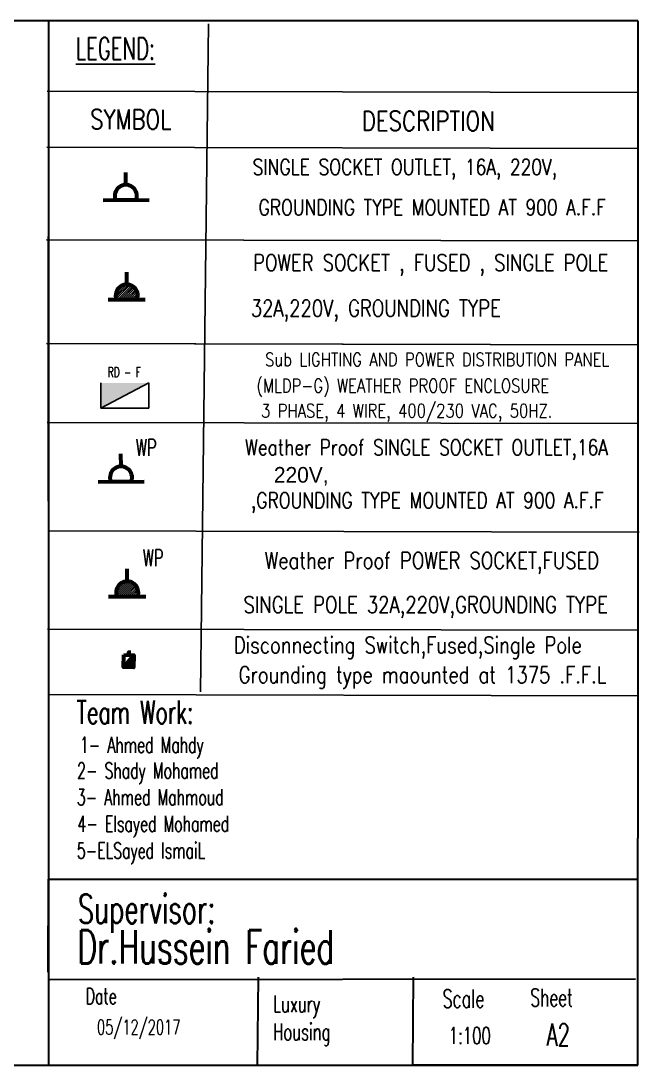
# Model space of a CAD drawing. Header units: millimetres. Extents: x -210 to 391, y -770 to -263.
# Drawn here: x 91 to 391, y -770 to -263 of the extents above; entities that cross this region are included whole.
import ezdxf
from ezdxf.enums import TextEntityAlignment as Align

# ---------------------------------------------------------------- set-up
doc = ezdxf.new("R2010")
doc.units = ezdxf.units.MM
doc.header["$MEASUREMENT"] = 0
for name, color, linetype, lineweight in [('frame', 5, 'Continuous', 30), ('sockets', 1, 'Continuous', 60), ('Wiring1', 6, 'Continuous', 60)]:
    doc.layers.add(name, color=color, linetype=linetype, lineweight=lineweight)
for name, color, linetype in [('Layer1', 8, 'Continuous'), ('TEXT', 3, 'Continuous'), ('v.p', 7, 'Continuous'), ('veportes', 5, 'Continuous')]:
    doc.layers.add(name, color=color, linetype=linetype)
doc.styles.add('ROMDIM', font='romans.shx', dxfattribs={"width": 0.65})

# ---------------------------------------------------------------- blocks, each defined once
blk = doc.blocks.new('E-S03')
at = {"lineweight": 60}
blk.add_line((-412, 177), (418, 180), dxfattribs=at)
at = {"layer": 'sockets', "color": 4, "linetype": 'Continuous'}
blk.add_line((0, 453), (0, 678), dxfattribs=at)
at = {"layer": 'sockets', "color": 0, "linetype": 'Continuous'}
blk.add_line((-187, 183), (187, 183), dxfattribs=at)
blk.add_arc((0, 253), 200, 339.5371, 200.4629, dxfattribs=at)
blk = doc.blocks.new('S-WE-P')
at = {"layer": 'veportes', "linetype": 'Continuous'}
h = blk.add_hatch(dxfattribs=at)
h.set_pattern_fill('ANSI31', color=1, scale=125, style=0)
h.set_pattern_definition([(45, (27672.245, -14081.706), (-11.04854346, 11.04854346), [])])
edge = h.paths.add_edge_path()
edge.add_arc((560467, 115151), 123, 339.5371, 560.4629)
edge.add_line((560353, 115108), (560582, 115108))
at = {"lineweight": 60}
blk.add_line((560253, 115106), (560668, 115108), dxfattribs=at)
at = {"layer": 'sockets', "color": 4, "linetype": 'Continuous'}
blk.add_line((560461, 115274), (560461, 115413), dxfattribs=at)
at = {"layer": 'sockets', "color": 0, "linetype": 'Continuous'}
blk.add_line((560345, 115107), (560577, 115107), dxfattribs=at)
blk.add_ellipse((560461, 115150), major_axis=(0, 124), ratio=1, start_param=4.355134, end_param=8.211016, dxfattribs=at)
blk = doc.blocks.new('disconnecting switch')
at = {"layer": 'sockets'}
h = blk.add_hatch(color=256, dxfattribs=at)
h.dxf.hatch_style = 1
h.paths.add_polyline_path([(31.415, 12.166), (31.134, 11.81), (31.415, 11.81)])
blk.add_line((31.415, 12.166), (31.134, 11.81), dxfattribs=at)
blk.add_lwpolyline([(31.134, 12.166), (31.415, 12.166), (31.415, 11.81), (31.134, 11.81)], close=True, dxfattribs=at)
blk.add_lwpolyline([(31.275, 12.166), (31.275, 12.246), (31.332, 12.246)], dxfattribs=at)

msp = doc.modelspace()

# ---------------------------------------------------------------- hatches: boundary and pattern name
at = {"lineweight": 0}
msp.add_hatch(color=13, dxfattribs=at).paths.add_polyline_path([(152.84, -438.83), (129.56, -438.85), (129.56, -451.11)])

# ---------------------------------------------------------------- linework, layer by layer
at = {"color": 2}
for p, q in [((104.08, -525.2), (104.18, -615.47)), ((104.18, -615.47), (104.26, -686.86)), ((104.09, -686.86), (104.14, -731.86)), ((180.95, -770.24), (271.11, -770.24))]:
    msp.add_line(p, q, dxfattribs=at)
at = {"layer": 'frame', "lineweight": 30}
for p, q in [((390.5, -262.95), (-209.86, -262.95)), ((104.14, -262.95), (104.14, -770.24)), ((104.68, -728.72), (389.36, -728.4)), ((205.95, -727.58), (205.45, -770.24)), ((281.42, -727.58), (281.09, -770.24)), ((-209.83, -770.24), (390.5, -770.24))]:
    msp.add_line(p, q, dxfattribs=at)
at = {"layer": 'frame', "linetype": 'Continuous'}
for p, q in [((390.5, -262.95), (390.5, -659.96)), ((390.5, -712.52), (390.5, -659.96)), ((390.5, -659.96), (390.5, -659.96)), ((103.86, -679.91), (390.17, -679.9)), ((390.5, -770.24), (390.5, -712.52))]:
    msp.add_line(p, q, dxfattribs=at)
at = {"layer": 'frame', "lineweight": 35}
for p, q in [((104.14, -679.84), (103.96, -725.03)), ((281.15, -770.24), (390.5, -770.24))]:
    msp.add_line(p, q, dxfattribs=at)
at = {"layer": 'Layer1'}
for p, q in [((152.84, -438.83), (129.56, -451.11)), ((129.56, -451.11), (129.56, -438.85)), ((152.85, -451.1), (152.84, -438.83))]:
    msp.add_line(p, q, dxfattribs=at)
at = {"layer": 'v.p', "color": 2, "linetype": 'Continuous'}
for p, q in [((181.83, -264.3), (177.94, -588.85)), ((104.14, -318.14), (103.95, -417.05)), ((390.5, -369.82), (103.17, -369.27)), ((390.5, -369.82), (103.22, -369.27)), ((390.5, -420.28), (103.07, -419.73)), ((103.95, -417.05), (103.85, -467.5)), ((390.5, -420.28), (104.14, -419.73)), ((390.5, -458.6), (103.44, -458.05)), ((103.85, -467.5), (104.08, -525.2)), ((391.18, -511.27), (104.11, -510.72)), ((390.63, -558.94), (103.56, -558.39)), ((391.1, -590.79), (104.04, -590.24))]:
    msp.add_line(p, q, dxfattribs=at)
for points in [[(103.36, -297.12), (390.5, -297.67)], [(103.3, -324.32), (390.5, -324.87)]]:
    msp.add_lwpolyline(points, dxfattribs=at)
at = {"layer": 'Wiring1', "lineweight": -3}
msp.add_line((129.56, -451.11), (152.85, -451.1), dxfattribs=at)

# ---------------------------------------------------------------- block references
at = {"layer": 'sockets', "xscale": 0.02696600967499772, "yscale": 0.02696600983899305, "zscale": 0.02696600980619143}
msp.add_blockref('E-S03', (141.69, -354.81), dxfattribs=at)
at = {"layer": 'sockets', "xscale": 0.02696600967499773, "yscale": 0.02696600983899305, "zscale": 0.02696600980619143, "rotation": 0.0952197526079312}
msp.add_blockref('E-S03', (139.35, -491.64), dxfattribs=at)
at = {"layer": 'veportes', "color": 1, "linetype": 'Continuous', "xscale": 0.04358587707449717, "yscale": 0.04358587707449717, "zscale": 0.04358587707449717}
for p in [(-24286.08, -5415.32), (-24285.82, -5559.59)]:
    msp.add_blockref('S-WE-P', p, dxfattribs=at)
at = {"layer": 'veportes', "color": 1, "linetype": 'Continuous', "xscale": 16.86123701338637, "yscale": 16.86123701338637, "zscale": 16.86123701338637, "rotation": 358.7642122586741}
msp.add_blockref('disconnecting switch', (-388.51, -764.69), dxfattribs=at)

# ---------------------------------------------------------------- texts
at = {"color": 2, "style": 'ROMDIM', "width": 0.65}
for s, height, rotation, p in [('Team Work: ', 11.1959, 0.0651, (117.8, -604.43)), ('1- Ahmed Mahdy ', 7.7423, 0.0651, (119.38, -618.58)), ('2- Shady Mohamed', 7.7423, 0.0651, (117.98, -631.05)), ('3- Ahmed Mahmoud ', 7.7423, 0.0651, (117.86, -643.99)), ('4- Elsayed Mohamed ', 7.7423, 0.0651, (118.19, -656.89)), ('5-ELSayed IsmaiL ', 7.7423, 0.0651, (117.89, -669.93)), ('Date', 7.735, 359.9758, (122.17, -740.61)), ('Scale', 8.819, 359.9758, (295.6, -742.38)), ('Sheet', 8.515, 359.9758, (338.31, -741.69))]:
    msp.add_text(s, height=height, rotation=rotation, dxfattribs=at).set_placement(p)
at = {"color": 2, "attachment_point": 1, "rotation": 359.9758, "style": 'ROMDIM'}
for s, width, gutter_width, heights, insert, char_height in [('Supervisor:', 92.2317, 12.5, [0], (118.41, -687.41), 13.9463), ('Dr.Hussein Faried', 222.9914, 12.5, [21.34], (118.23, -704.66), 16.2808), ('Luxury Housing', 1.8023, 12.5, [0], (213.29, -736.4), 8.1404), ('05/12/2017', 1.2729, 1, [0], (127.64, -748.19), 7.14), ('A2', 1.1755, 1, [0], (346.15, -750.1), 10.724), ('1:100', 1.3342, 1, [0], (298.68, -751.82), 8.14)]:
    msp.add_mtext_dynamic_manual_height_columns(s, width=width, gutter_width=gutter_width, heights=heights, dxfattribs=dict(at, insert=insert, char_height=char_height))
at = {"layer": 'TEXT', "color": 2, "style": 'ROMDIM', "width": 0.65}
msp.add_text('%%ULEGEND:', height=10.74, dxfattribs=at).set_placement((117.31, -281.76))
at = {"layer": 'TEXT', "color": 2, "style": 'ROMDIM', "width": 0.8}
for s, height, p in [('SYMBOL', 9.47, (144.12, -310.8)), ('DESCRIPTION', 9.4697, (288.74, -311.59))]:
    msp.add_text(s, height=height, rotation=359.8902, dxfattribs=at).set_placement(p, align=Align.MIDDLE)
for s, height, p in [('SINGLE SOCKET OUTLET, 16A, 220V,', 7.5983, (277.31, -335.1)), ('GROUNDING TYPE MOUNTED AT 900 A.F.F', 7.5983, (290.6, -353.49)), ('POWER SOCKET , FUSED , SINGLE POLE ', 8.0204, (292.1, -381.61)), ('32A,220V, GROUNDING TYPE   ', 8.0204, (269.78, -403.76)), ('Sub LIGHTING AND POWER DISTRIBUTION PANEL ', 6.5664, (294.82, -427.45)), ('(MLDP-G) WEATHER PROOF ENCLOSURE ', 6.5664, (278.07, -440.64)), ('3 PHASE, 4 WIRE, 400/230 VAC, 50HZ.', 6.5664, (278.2, -452.83)), ('Weather Proof SINGLE SOCKET OUTLET,16A', 7.5983, (287.83, -471.31)), (',GROUNDING TYPE MOUNTED AT 900 A.F.F', 7.5983, (288.19, -497.02)), ('Weather Proof POWER SOCKET,FUSED  ', 8.0204, (294.88, -526.31)), ('SINGLE POLE 32A,220V,GROUNDING TYPE', 8.0204, (287.43, -547.78)), ('Disconnecting Switch,Fused,Single Pole ', 8.0204, (280.94, -567.32)), ('Grounding type maounted at 1375 .F.F.L', 8.0204, (285.89, -581.76))]:
    msp.add_text(s, height=height, dxfattribs=at).set_placement(p, align=Align.MIDDLE)
at = {"layer": 'TEXT', "color": 2, "attachment_point": 1, "style": 'ROMDIM'}
for s, width, insert, char_height in [('RD - F', 23.3808, (132.93, -431.15), 4.863), ('WP', 7.8889, (146.64, -466.19), 8.02), ('WP', 7.8889, (149.96, -519.79), 8.02)]:
    msp.add_mtext_dynamic_manual_height_columns(s, width=width, gutter_width=1.67, heights=[0], dxfattribs=dict(at, insert=insert, char_height=char_height))
at = {"layer": 'TEXT', "color": 2, "insert": (213.66, -479.68), "char_height": 7.598, "width": 34.5721, "attachment_point": 1}
msp.add_mtext('220V,', dxfattribs=at)

doc.saveas('drawing.dxf')
